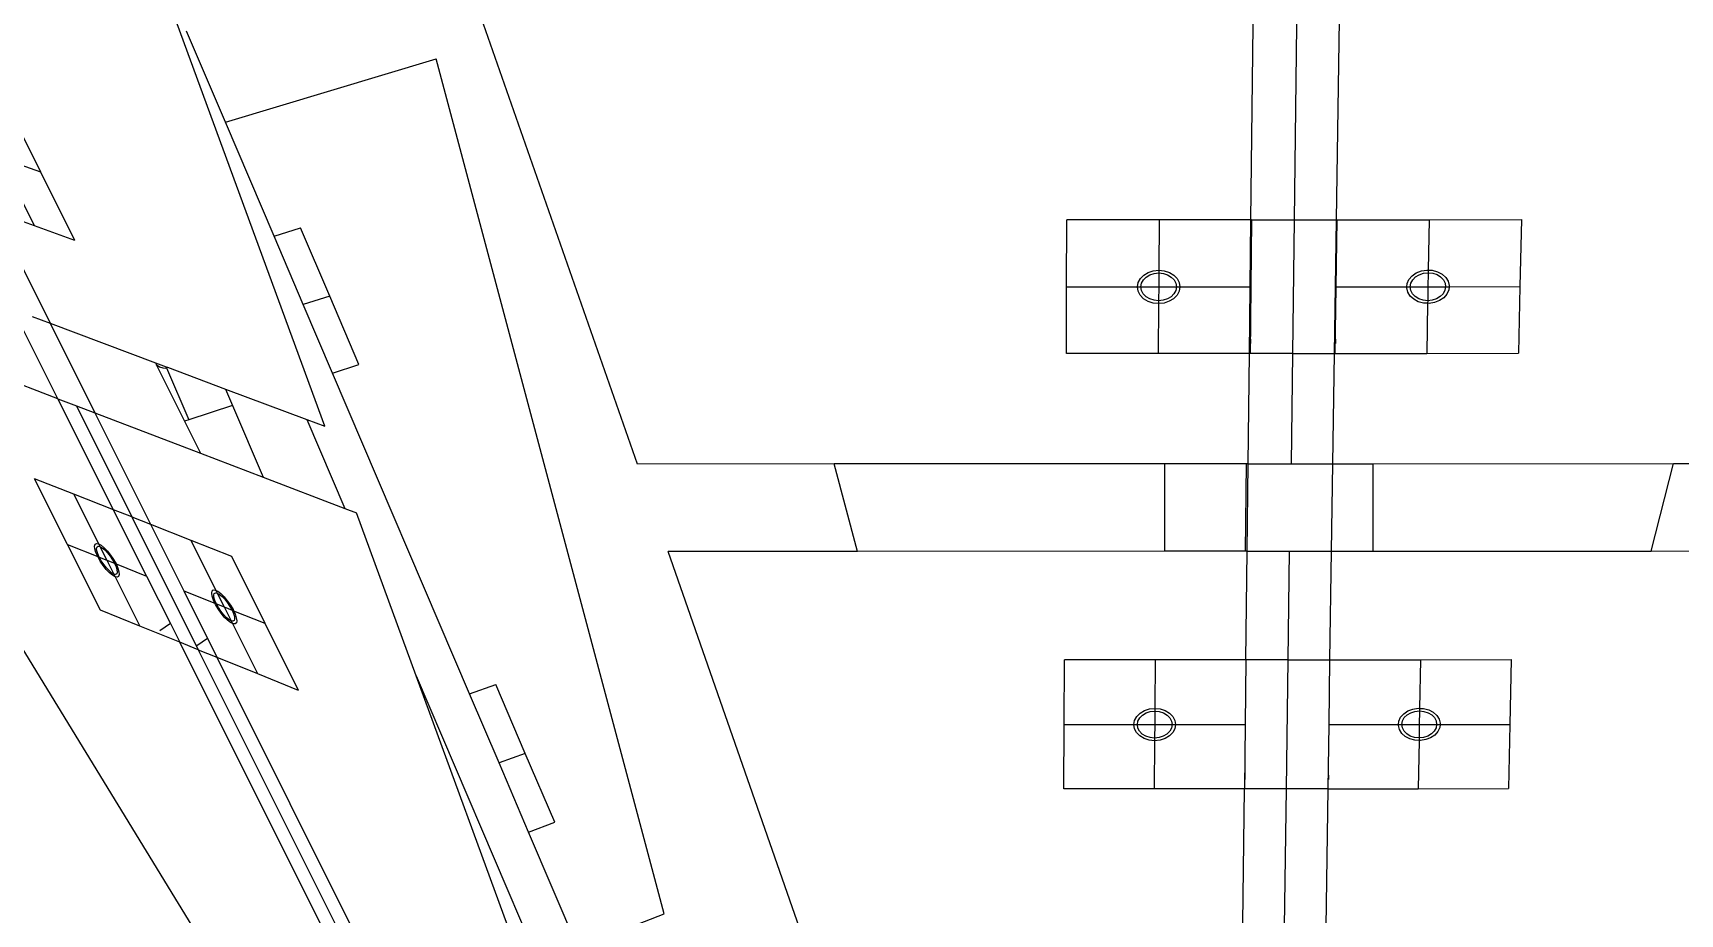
# Model space of a CAD drawing. Extents: x -61 to 68, y -78 to 75.
# Drawn here: x -14.03 to 9.12, y -32.47 to -20.09 of the extents above; entities that cross this region are included whole.
import ezdxf

# ---------------------------------------------------------------- set-up
doc = ezdxf.new("R2010")
doc.units = 0
doc.header["$MEASUREMENT"] = 0
doc.layers.get('0').update_dxf_attribs({"linetype": 'CONTINUOUS'})

msp = doc.modelspace()

# ---------------------------------------------------------------- linework, layer by layer
for p, q in [((-5.537, -26.148), (-9.55, -14.673)), ((3.087, -22.714), (3.138, -18.252)), ((3.748, -18.251), (3.694, -22.713)), ((4.351, -18.251), (4.285, -22.713)), ((-9.932, -25.614), (-12.515, -18.561)), ((-11.328, -21.34), (-11.874, -20.061)), ((-11.328, -21.34), (-8.364, -20.451)), ((-5.163, -32.473), (-8.364, -20.451)), ((-14.407, -21.076), (-13.927, -22.039)), ((-10.644, -22.942), (-11.328, -21.34)), ((-14.364, -21.883), (-13.927, -22.039)), ((-14.374, -22.074), (-14.016, -22.793)), ((-13.927, -22.039), (-13.449, -23)), ((-14.582, -22.586), (-13.793, -24.167)), ((-14.578, -22.588), (-14.016, -22.793)), ((-14.016, -22.793), (-13.449, -23)), ((-10.644, -22.942), (-10.271, -22.825)), ((-9.861, -23.785), (-10.271, -22.825)), ((0.496, -23.657), (0.499, -22.715)), ((1.797, -22.714), (0.499, -22.715)), ((1.797, -22.714), (1.792, -23.421)), ((3.087, -22.714), (1.797, -22.714)), ((3.076, -23.655), (3.087, -22.714)), ((3.095, -22.714), (3.085, -23.655)), ((3.095, -22.714), (3.087, -22.714)), ((3.095, -22.714), (3.694, -22.713)), ((3.694, -22.713), (3.671, -24.592)), ((3.694, -22.713), (4.285, -22.713)), ((4.285, -22.713), (4.257, -24.592)), ((4.293, -22.713), (4.28, -23.655)), ((4.285, -22.713), (4.293, -22.713)), ((4.293, -22.713), (5.591, -22.712)), ((5.591, -22.712), (5.578, -23.421)), ((5.591, -22.712), (6.888, -22.711)), ((6.888, -22.711), (6.868, -23.653)), ((-10.233, -23.904), (-10.644, -22.942)), ((1.491, -23.656), (1.502, -23.596)), ((1.502, -23.596), (1.532, -23.539)), ((1.532, -23.539), (1.58, -23.49)), ((1.541, -23.656), (1.55, -23.606)), ((1.55, -23.606), (1.575, -23.558)), ((1.575, -23.558), (1.615, -23.518)), ((1.58, -23.49), (1.642, -23.453)), ((1.615, -23.518), (1.667, -23.487)), ((1.642, -23.453), (1.714, -23.429)), ((1.667, -23.487), (1.727, -23.467)), ((1.714, -23.429), (1.792, -23.421)), ((1.727, -23.467), (1.792, -23.46)), ((1.792, -23.46), (1.79, -23.656)), ((1.792, -23.421), (1.792, -23.46)), ((1.792, -23.421), (1.869, -23.429)), ((1.792, -23.46), (1.856, -23.467)), ((1.856, -23.467), (1.916, -23.487)), ((1.869, -23.429), (1.941, -23.453)), ((1.916, -23.487), (1.967, -23.518)), ((1.941, -23.453), (2.003, -23.49)), ((1.967, -23.518), (2.007, -23.558)), ((2.003, -23.49), (2.05, -23.539)), ((2.007, -23.558), (2.031, -23.605)), ((2.031, -23.605), (2.039, -23.656)), ((2.05, -23.539), (2.079, -23.595)), ((2.079, -23.595), (2.089, -23.656)), ((5.277, -23.654), (5.282, -23.609)), ((5.282, -23.609), (5.308, -23.55)), ((5.308, -23.55), (5.352, -23.499)), ((5.325, -23.654), (5.334, -23.603)), ((5.334, -23.603), (5.36, -23.556)), ((5.352, -23.499), (5.411, -23.459)), ((5.36, -23.556), (5.4, -23.516)), ((5.4, -23.516), (5.452, -23.485)), ((5.411, -23.459), (5.482, -23.432)), ((5.452, -23.485), (5.513, -23.465)), ((5.482, -23.432), (5.558, -23.42)), ((5.513, -23.465), (5.577, -23.458)), ((5.558, -23.42), (5.578, -23.421)), ((5.577, -23.458), (5.574, -23.654)), ((5.578, -23.421), (5.577, -23.458)), ((5.577, -23.458), (5.642, -23.465)), ((5.578, -23.421), (5.636, -23.423)), ((5.636, -23.423), (5.71, -23.443)), ((5.642, -23.465), (5.702, -23.484)), ((5.702, -23.484), (5.753, -23.515)), ((5.71, -23.443), (5.774, -23.477)), ((5.753, -23.515), (5.791, -23.556)), ((5.774, -23.477), (5.825, -23.523)), ((5.791, -23.556), (5.815, -23.603)), ((5.815, -23.603), (5.823, -23.654)), ((5.825, -23.523), (5.858, -23.578)), ((5.858, -23.578), (5.872, -23.638)), ((-9.861, -23.785), (-10.233, -23.904)), ((-9.451, -24.747), (-9.861, -23.785)), ((0.493, -24.594), (0.496, -23.657)), ((0.496, -23.657), (1.491, -23.656)), ((1.491, -23.656), (1.541, -23.656)), ((1.501, -23.717), (1.491, -23.656)), ((1.531, -23.774), (1.501, -23.717)), ((1.578, -23.822), (1.531, -23.774)), ((1.549, -23.707), (1.541, -23.656)), ((1.541, -23.656), (1.79, -23.656)), ((1.574, -23.754), (1.549, -23.707)), ((1.613, -23.795), (1.574, -23.754)), ((1.64, -23.86), (1.578, -23.822)), ((1.665, -23.826), (1.613, -23.795)), ((1.725, -23.845), (1.665, -23.826)), ((1.789, -23.852), (1.725, -23.845)), ((1.79, -23.656), (1.789, -23.852)), ((1.853, -23.845), (1.789, -23.852)), ((1.79, -23.656), (2.039, -23.656)), ((1.913, -23.826), (1.853, -23.845)), ((1.965, -23.794), (1.913, -23.826)), ((2, -23.822), (1.938, -23.859)), ((2.005, -23.754), (1.965, -23.794)), ((2.048, -23.773), (2, -23.822)), ((2.03, -23.707), (2.005, -23.754)), ((2.039, -23.656), (2.03, -23.707)), ((2.039, -23.656), (2.089, -23.656)), ((2.078, -23.717), (2.048, -23.773)), ((2.089, -23.656), (2.078, -23.717)), ((2.089, -23.656), (3.076, -23.655)), ((3.065, -24.592), (3.076, -23.655)), ((3.085, -23.655), (3.075, -24.592)), ((3.076, -23.655), (3.085, -23.655)), ((4.28, -23.655), (4.267, -24.592)), ((4.28, -23.655), (5.277, -23.654)), ((5.276, -23.67), (5.277, -23.654)), ((5.29, -23.73), (5.276, -23.67)), ((5.277, -23.654), (5.325, -23.654)), ((5.324, -23.785), (5.29, -23.73)), ((5.374, -23.831), (5.324, -23.785)), ((5.333, -23.705), (5.325, -23.654)), ((5.325, -23.654), (5.574, -23.654)), ((5.357, -23.752), (5.333, -23.705)), ((5.396, -23.792), (5.357, -23.752)), ((5.439, -23.865), (5.374, -23.831)), ((5.447, -23.823), (5.396, -23.792)), ((5.506, -23.843), (5.447, -23.823)), ((5.571, -23.85), (5.506, -23.843)), ((5.574, -23.654), (5.571, -23.85)), ((5.635, -23.843), (5.571, -23.85)), ((5.574, -23.654), (5.823, -23.654)), ((5.695, -23.823), (5.635, -23.843)), ((5.748, -23.792), (5.695, -23.823)), ((5.796, -23.808), (5.737, -23.849)), ((5.788, -23.752), (5.748, -23.792)), ((5.814, -23.704), (5.788, -23.752)), ((5.84, -23.757), (5.796, -23.808)), ((5.823, -23.654), (5.814, -23.704)), ((5.823, -23.654), (5.871, -23.654)), ((5.866, -23.699), (5.84, -23.757)), ((5.871, -23.654), (5.866, -23.699)), ((5.872, -23.638), (5.871, -23.654)), ((5.871, -23.654), (6.868, -23.653)), ((6.868, -23.653), (6.849, -24.59)), ((-10.088, -35.432), (-17.137, -23.906)), ((-13.682, -25.228), (-14.309, -23.974)), ((-14.046, -24.072), (-13.793, -24.167)), ((-9.821, -24.868), (-10.233, -23.904)), ((1.711, -23.883), (1.64, -23.86)), ((1.789, -23.891), (1.711, -23.883)), ((1.789, -23.891), (1.784, -24.593)), ((1.789, -23.852), (1.789, -23.891)), ((1.866, -23.883), (1.789, -23.891)), ((1.938, -23.859), (1.866, -23.883)), ((5.512, -23.884), (5.439, -23.865)), ((5.57, -23.887), (5.512, -23.884)), ((5.57, -23.887), (5.558, -24.591)), ((5.571, -23.85), (5.57, -23.887)), ((5.59, -23.888), (5.57, -23.887)), ((5.666, -23.876), (5.59, -23.888)), ((5.737, -23.849), (5.666, -23.876)), ((-13.793, -24.167), (-13.164, -25.426)), ((-13.793, -24.167), (-12.311, -24.722)), ((-13.682, -25.228), (-15.93, -24.368)), ((3.078, -24.327), (3.08, -24.452)), ((4.27, -24.326), (4.274, -24.451)), ((-12.311, -24.722), (-12.301, -24.743)), ((-12.311, -24.722), (-12.162, -24.778)), ((-12.301, -24.743), (-12.299, -24.746)), ((-12.299, -24.746), (-12.253, -24.779)), ((-12.299, -24.746), (-11.902, -25.546)), ((-9.821, -24.868), (-9.451, -24.747)), ((1.784, -24.593), (0.493, -24.594)), ((3.065, -24.592), (1.784, -24.593)), ((3.047, -26.143), (3.065, -24.592)), ((3.075, -24.592), (3.065, -24.592)), ((3.671, -24.592), (3.075, -24.592)), ((3.671, -24.592), (3.652, -26.142)), ((3.671, -24.592), (4.257, -24.592)), ((4.257, -24.592), (4.234, -26.142)), ((4.257, -24.592), (4.267, -24.592)), ((4.267, -24.592), (5.558, -24.591)), ((5.558, -24.591), (6.849, -24.59)), ((-12.253, -24.779), (-12.207, -24.796)), ((-12.207, -24.796), (-12.165, -24.797)), ((-12.165, -24.797), (-12.156, -24.793)), ((-12.162, -24.778), (-12.156, -24.793)), ((-12.162, -24.778), (-12.141, -24.786)), ((-12.156, -24.793), (-12.141, -24.786)), ((-12.156, -24.793), (-11.844, -25.527)), ((-12.141, -24.786), (-11.326, -25.092)), ((-7.895, -29.38), (-9.821, -24.868)), ((-13.682, -25.228), (-13.423, -25.327)), ((-12.901, -26.79), (-13.682, -25.228)), ((-11.326, -25.092), (-11.227, -25.326)), ((-11.326, -25.092), (-11.325, -25.092)), ((-11.325, -25.092), (-11.227, -25.326)), ((-11.325, -25.092), (-10.185, -25.519)), ((-13.423, -25.327), (-13.164, -25.426)), ((-13.423, -25.327), (-12.642, -26.891)), ((-13.164, -25.426), (-12.382, -26.994)), ((-13.164, -25.426), (-11.679, -25.995)), ((-11.227, -25.326), (-11.844, -25.527)), ((-11.227, -25.326), (-10.797, -26.332)), ((-11.844, -25.527), (-11.902, -25.546)), ((-11.902, -25.546), (-11.679, -25.995)), ((-10.185, -25.519), (-9.651, -26.771)), ((-10.185, -25.519), (-9.932, -25.614)), ((-11.679, -25.995), (-10.797, -26.332)), ((-2.773, -26.146), (-5.537, -26.148)), ((1.871, -26.144), (-2.773, -26.146)), ((-2.442, -27.377), (-2.773, -26.146)), ((1.871, -26.144), (1.87, -27.374)), ((3.022, -26.143), (1.871, -26.144)), ((3.008, -27.373), (3.022, -26.143)), ((3.03, -26.143), (3.022, -26.143)), ((3.032, -26.143), (3.03, -26.143)), ((3.047, -26.143), (3.032, -26.143)), ((3.033, -27.373), (3.047, -26.143)), ((3.047, -26.143), (3.652, -26.142)), ((3.652, -26.142), (4.234, -26.142)), ((4.234, -26.142), (4.216, -27.373)), ((4.234, -26.142), (4.8, -26.142)), ((4.8, -26.142), (4.798, -27.372)), ((4.8, -26.142), (9.027, -26.139)), ((8.713, -27.37), (9.027, -26.139)), ((9.027, -26.139), (12.816, -26.137)), ((-13.548, -27.28), (-14.013, -26.354)), ((-13.459, -26.571), (-14.013, -26.354)), ((-10.797, -26.332), (-9.651, -26.771)), ((-12.901, -26.79), (-13.459, -26.571)), ((-13.459, -26.571), (-13.11, -27.268)), ((-12.642, -26.891), (-12.901, -26.79)), ((-12.435, -27.723), (-12.901, -26.79)), ((-9.651, -26.771), (-9.486, -26.834)), ((-8.646, -29.127), (-9.486, -26.834)), ((-12.642, -26.891), (-12.382, -26.994)), ((-12.642, -26.891), (-11.709, -28.759)), ((-12.382, -26.994), (-11.814, -27.216)), ((-12.382, -26.994), (-11.914, -27.93)), ((-13.085, -28.203), (-13.548, -27.28)), ((-13.548, -27.28), (-13.122, -27.449)), ((-13.167, -27.3), (-13.159, -27.274)), ((-13.163, -27.34), (-13.167, -27.3)), ((-13.159, -27.274), (-13.139, -27.263)), ((-13.139, -27.263), (-13.11, -27.268)), ((-13.138, -27.334), (-13.131, -27.312)), ((-13.131, -27.312), (-13.115, -27.303)), ((-13.115, -27.303), (-13.091, -27.307)), ((-13.11, -27.268), (-13.091, -27.307)), ((-13.11, -27.268), (-13.073, -27.289)), ((-13.091, -27.307), (-13.06, -27.325)), ((-13.091, -27.307), (-12.994, -27.5)), ((-13.073, -27.289), (-13.03, -27.325)), ((-11.814, -27.216), (-11.461, -27.923)), ((-11.814, -27.216), (-11.242, -27.441)), ((-13.148, -27.391), (-13.163, -27.34)), ((-13.122, -27.449), (-13.148, -27.391)), ((-13.135, -27.367), (-13.138, -27.334)), ((-13.122, -27.409), (-13.135, -27.367)), ((-13.101, -27.458), (-13.122, -27.409)), ((-13.122, -27.449), (-13.101, -27.458)), ((-13.088, -27.511), (-13.122, -27.449)), ((-13.072, -27.509), (-13.101, -27.458)), ((-13.101, -27.458), (-12.994, -27.5)), ((-13.047, -27.572), (-13.088, -27.511)), ((-13.038, -27.56), (-13.072, -27.509)), ((-13.06, -27.325), (-13.024, -27.354)), ((-13.03, -27.325), (-12.985, -27.372)), ((-13.024, -27.354), (-12.987, -27.394)), ((-12.994, -27.5), (-12.887, -27.543)), ((-12.994, -27.5), (-12.897, -27.694)), ((-12.987, -27.394), (-12.949, -27.441)), ((-12.985, -27.372), (-12.941, -27.429)), ((-12.949, -27.441), (-12.915, -27.492)), ((-12.941, -27.429), (-12.9, -27.49)), ((-12.915, -27.492), (-12.887, -27.543)), ((-12.9, -27.49), (-12.865, -27.552)), ((-12.887, -27.543), (-12.865, -27.552)), ((-12.887, -27.543), (-12.865, -27.592)), ((-11.242, -27.441), (-10.772, -28.385)), ((-2.442, -27.377), (-5.106, -27.379)), ((-1.365, -38.078), (-5.106, -27.379)), ((1.87, -27.374), (-2.442, -27.377)), ((3.008, -27.373), (1.87, -27.374)), ((3.016, -27.373), (3.008, -27.373)), ((3.016, -28.9), (3.033, -27.373)), ((3.018, -27.373), (3.016, -27.373)), ((3.033, -27.373), (3.018, -27.373)), ((3.033, -27.373), (3.624, -27.373)), ((3.624, -27.373), (3.604, -28.899)), ((3.624, -27.373), (4.216, -27.373)), ((4.216, -27.373), (4.193, -28.899)), ((4.216, -27.373), (4.798, -27.372)), ((4.798, -27.372), (8.713, -27.37)), ((8.713, -27.37), (12.353, -27.367)), ((-13.002, -27.628), (-13.047, -27.572)), ((-13.001, -27.607), (-13.038, -27.56)), ((-12.957, -27.676), (-13.002, -27.628)), ((-12.963, -27.646), (-13.001, -27.607)), ((-12.928, -27.676), (-12.963, -27.646)), ((-12.915, -27.711), (-12.957, -27.676)), ((-12.897, -27.694), (-12.928, -27.676)), ((-12.878, -27.732), (-12.915, -27.711)), ((-12.897, -27.694), (-12.878, -27.732)), ((-12.873, -27.698), (-12.897, -27.694)), ((-12.878, -27.732), (-12.529, -28.427)), ((-12.848, -27.738), (-12.878, -27.732)), ((-12.856, -27.689), (-12.873, -27.698)), ((-12.865, -27.552), (-12.435, -27.723)), ((-12.865, -27.552), (-12.839, -27.61)), ((-12.865, -27.592), (-12.853, -27.634)), ((-12.85, -27.667), (-12.856, -27.689)), ((-12.853, -27.634), (-12.85, -27.667)), ((-12.829, -27.727), (-12.848, -27.738)), ((-12.839, -27.61), (-12.824, -27.661)), ((-12.821, -27.701), (-12.829, -27.727)), ((-12.824, -27.661), (-12.821, -27.701)), ((-12.435, -27.723), (-12.101, -28.39)), ((-11.914, -27.93), (-11.476, -28.105)), ((-11.914, -27.93), (-11.447, -28.864)), ((-11.521, -27.963), (-11.516, -27.932)), ((-11.515, -28.006), (-11.521, -27.963)), ((-11.516, -27.932), (-11.498, -27.917)), ((-11.497, -28.06), (-11.515, -28.006)), ((-11.498, -27.917), (-11.471, -27.919)), ((-11.492, -27.987), (-11.485, -27.965)), ((-11.489, -28.021), (-11.492, -27.987)), ((-11.485, -27.965), (-11.468, -27.956)), ((-11.471, -27.919), (-11.461, -27.923)), ((-11.468, -27.956), (-11.443, -27.961)), ((-11.461, -27.923), (-11.434, -27.936)), ((-11.461, -27.923), (-11.443, -27.961)), ((-11.443, -27.961), (-11.411, -27.979)), ((-11.443, -27.961), (-11.345, -28.157)), ((-11.434, -27.936), (-11.392, -27.969)), ((-11.411, -27.979), (-11.375, -28.009)), ((-11.392, -27.969), (-11.346, -28.014)), ((-11.375, -28.009), (-11.336, -28.049)), ((-12.529, -28.427), (-13.085, -28.203)), ((-11.476, -28.105), (-11.497, -28.06)), ((-11.476, -28.064), (-11.489, -28.021)), ((-11.455, -28.113), (-11.476, -28.064)), ((-11.469, -28.12), (-11.476, -28.105)), ((-11.476, -28.105), (-11.455, -28.113)), ((-11.432, -28.183), (-11.469, -28.12)), ((-11.426, -28.165), (-11.455, -28.113)), ((-11.455, -28.113), (-11.345, -28.157)), ((-11.389, -28.244), (-11.432, -28.183)), ((-11.391, -28.217), (-11.426, -28.165)), ((-11.354, -28.264), (-11.391, -28.217)), ((-11.344, -28.299), (-11.389, -28.244)), ((-11.346, -28.014), (-11.301, -28.07)), ((-11.345, -28.157), (-11.248, -28.352)), ((-11.345, -28.157), (-11.235, -28.2)), ((-11.336, -28.049), (-11.299, -28.097)), ((-11.301, -28.07), (-11.258, -28.131)), ((-11.299, -28.097), (-11.264, -28.148)), ((-11.264, -28.148), (-11.235, -28.2)), ((-11.258, -28.131), (-11.221, -28.193)), ((-11.235, -28.2), (-11.214, -28.209)), ((-11.235, -28.2), (-11.214, -28.25)), ((-11.221, -28.193), (-11.214, -28.209)), ((-11.214, -28.209), (-10.772, -28.385)), ((-11.214, -28.209), (-11.193, -28.254)), ((-11.97, -28.653), (-12.529, -28.427)), ((-12.101, -28.39), (-12.249, -28.492)), ((-12.101, -28.39), (-11.97, -28.653)), ((-11.316, -28.304), (-11.354, -28.264)), ((-11.298, -28.344), (-11.344, -28.299)), ((-11.279, -28.334), (-11.316, -28.304)), ((-11.256, -28.377), (-11.298, -28.344)), ((-11.248, -28.352), (-11.279, -28.334)), ((-11.229, -28.39), (-11.256, -28.377)), ((-11.248, -28.352), (-11.229, -28.39)), ((-11.222, -28.357), (-11.248, -28.352)), ((-11.22, -28.394), (-11.229, -28.39)), ((-11.229, -28.39), (-10.877, -29.094)), ((-11.206, -28.348), (-11.222, -28.357)), ((-11.192, -28.396), (-11.22, -28.394)), ((-11.214, -28.25), (-11.201, -28.292)), ((-11.198, -28.326), (-11.206, -28.348)), ((-11.201, -28.292), (-11.198, -28.326)), ((-11.193, -28.254), (-11.175, -28.307)), ((-11.174, -28.381), (-11.192, -28.396)), ((-11.175, -28.307), (-11.169, -28.351)), ((-11.169, -28.351), (-11.174, -28.381)), ((-10.772, -28.385), (-10.303, -29.326)), ((-11.709, -28.759), (-11.97, -28.653)), ((-9.819, -32.959), (-11.97, -28.653)), ((-11.58, -28.599), (-11.728, -28.703)), ((-11.709, -28.759), (-11.447, -28.864)), ((-11.709, -28.759), (-9.554, -33.073)), ((-11.447, -28.864), (-10.877, -29.094)), ((-11.447, -28.864), (-9.291, -33.186)), ((0.462, -29.811), (0.465, -28.901)), ((1.74, -28.9), (0.465, -28.901)), ((1.74, -28.9), (1.736, -29.583)), ((3.016, -28.9), (1.74, -28.9)), ((3.016, -28.9), (3.006, -29.809)), ((3.604, -28.899), (3.016, -28.9)), ((3.604, -28.899), (3.581, -30.713)), ((3.604, -28.899), (4.193, -28.899)), ((4.193, -28.899), (4.181, -29.808)), ((4.193, -28.899), (5.468, -28.898)), ((5.468, -28.898), (5.456, -29.582)), ((5.468, -28.898), (6.744, -28.897)), ((6.744, -28.897), (6.724, -29.807)), ((-10.877, -29.094), (-10.303, -29.326)), ((-8.646, -29.127), (-1.74, -45.316)), ((-5.601, -37.445), (-8.646, -29.127)), ((-7.895, -29.38), (-7.526, -29.247)), ((-7.48, -30.35), (-7.895, -29.38)), ((-7.113, -30.215), (-7.526, -29.247)), ((1.528, -29.65), (1.589, -29.614)), ((1.589, -29.614), (1.66, -29.591)), ((1.613, -29.646), (1.672, -29.627)), ((1.66, -29.591), (1.736, -29.583)), ((1.672, -29.627), (1.736, -29.621)), ((1.736, -29.621), (1.734, -29.81)), ((1.736, -29.583), (1.736, -29.621)), ((1.736, -29.583), (1.812, -29.591)), ((1.736, -29.621), (1.799, -29.627)), ((1.799, -29.627), (1.858, -29.646)), ((1.812, -29.591), (1.882, -29.613)), ((1.882, -29.613), (1.943, -29.649)), ((5.234, -29.658), (5.292, -29.619)), ((5.292, -29.619), (5.362, -29.593)), ((5.333, -29.644), (5.392, -29.625)), ((5.362, -29.593), (5.437, -29.581)), ((5.392, -29.625), (5.456, -29.618)), ((5.437, -29.581), (5.456, -29.582)), ((5.456, -29.618), (5.452, -29.807)), ((5.456, -29.582), (5.513, -29.585)), ((5.456, -29.582), (5.456, -29.618)), ((5.456, -29.618), (5.519, -29.625)), ((5.513, -29.585), (5.586, -29.604)), ((5.519, -29.625), (5.578, -29.644)), ((5.586, -29.604), (5.649, -29.637)), ((0.459, -30.715), (0.462, -29.811)), ((0.462, -29.811), (1.441, -29.81)), ((1.441, -29.81), (1.451, -29.751)), ((1.441, -29.81), (1.49, -29.81)), ((1.45, -29.869), (1.441, -29.81)), ((1.451, -29.751), (1.481, -29.697)), ((1.481, -29.697), (1.528, -29.65)), ((1.49, -29.81), (1.498, -29.761)), ((1.498, -29.859), (1.49, -29.81)), ((1.49, -29.81), (1.734, -29.81)), ((1.498, -29.761), (1.523, -29.716)), ((1.522, -29.905), (1.498, -29.859)), ((1.523, -29.716), (1.562, -29.676)), ((1.562, -29.676), (1.613, -29.646)), ((1.734, -29.81), (1.733, -29.999)), ((1.734, -29.81), (1.979, -29.81)), ((1.858, -29.646), (1.908, -29.676)), ((1.908, -29.676), (1.947, -29.715)), ((1.943, -29.649), (1.989, -29.696)), ((1.97, -29.859), (1.945, -29.904)), ((1.947, -29.715), (1.971, -29.761)), ((1.979, -29.81), (1.97, -29.859)), ((1.971, -29.761), (1.979, -29.81)), ((1.979, -29.81), (2.028, -29.81)), ((1.989, -29.696), (2.018, -29.751)), ((2.028, -29.81), (2.017, -29.868)), ((2.018, -29.751), (2.028, -29.81)), ((2.028, -29.81), (3.006, -29.809)), ((3.006, -29.809), (2.997, -30.714)), ((4.181, -29.808), (4.168, -30.713)), ((4.181, -29.808), (5.161, -29.808)), ((5.159, -29.823), (5.161, -29.808)), ((5.173, -29.881), (5.159, -29.823)), ((5.161, -29.808), (5.165, -29.764)), ((5.161, -29.808), (5.208, -29.808)), ((5.165, -29.764), (5.191, -29.707)), ((5.191, -29.707), (5.234, -29.658)), ((5.208, -29.808), (5.217, -29.759)), ((5.208, -29.808), (5.452, -29.807)), ((5.215, -29.856), (5.208, -29.808)), ((5.239, -29.902), (5.215, -29.856)), ((5.217, -29.759), (5.242, -29.713)), ((5.242, -29.713), (5.282, -29.674)), ((5.282, -29.674), (5.333, -29.644)), ((5.452, -29.807), (5.449, -29.996)), ((5.452, -29.807), (5.697, -29.807)), ((5.578, -29.644), (5.628, -29.674)), ((5.628, -29.674), (5.666, -29.713)), ((5.649, -29.637), (5.699, -29.681)), ((5.688, -29.856), (5.663, -29.902)), ((5.666, -29.713), (5.69, -29.758)), ((5.697, -29.807), (5.688, -29.856)), ((5.69, -29.758), (5.697, -29.807)), ((5.697, -29.807), (5.744, -29.807)), ((5.699, -29.681), (5.732, -29.734)), ((5.74, -29.851), (5.714, -29.907)), ((5.732, -29.734), (5.746, -29.792)), ((5.744, -29.807), (5.74, -29.851)), ((5.746, -29.792), (5.744, -29.807)), ((5.744, -29.807), (6.724, -29.807)), ((6.724, -29.807), (6.705, -30.711)), ((1.479, -29.923), (1.45, -29.869)), ((1.526, -29.97), (1.479, -29.923)), ((1.56, -29.944), (1.522, -29.905)), ((1.586, -30.006), (1.526, -29.97)), ((1.611, -29.974), (1.56, -29.944)), ((1.657, -30.029), (1.586, -30.006)), ((1.67, -29.992), (1.611, -29.974)), ((1.733, -30.037), (1.657, -30.029)), ((1.733, -29.999), (1.67, -29.992)), ((1.733, -30.037), (1.728, -30.715)), ((1.796, -29.992), (1.733, -29.999)), ((1.733, -29.999), (1.733, -30.037)), ((1.809, -30.029), (1.733, -30.037)), ((1.855, -29.973), (1.796, -29.992)), ((1.88, -30.006), (1.809, -30.029)), ((1.906, -29.943), (1.855, -29.973)), ((1.941, -29.97), (1.88, -30.006)), ((1.945, -29.904), (1.906, -29.943)), ((1.988, -29.923), (1.941, -29.97)), ((2.017, -29.868), (1.988, -29.923)), ((5.206, -29.934), (5.173, -29.881)), ((5.256, -29.978), (5.206, -29.934)), ((5.277, -29.941), (5.239, -29.902)), ((5.319, -30.011), (5.256, -29.978)), ((5.327, -29.971), (5.277, -29.941)), ((5.392, -30.03), (5.319, -30.011)), ((5.386, -29.99), (5.327, -29.971)), ((5.449, -29.996), (5.386, -29.99)), ((5.449, -30.033), (5.392, -30.03)), ((5.449, -30.033), (5.437, -30.712)), ((5.513, -29.99), (5.449, -29.996)), ((5.449, -29.996), (5.449, -30.033)), ((5.468, -30.034), (5.449, -30.033)), ((5.543, -30.022), (5.468, -30.034)), ((5.572, -29.971), (5.513, -29.99)), ((5.612, -29.996), (5.543, -30.022)), ((5.623, -29.941), (5.572, -29.971)), ((5.671, -29.957), (5.612, -29.996)), ((5.663, -29.902), (5.623, -29.941)), ((5.714, -29.907), (5.671, -29.957)), ((-7.113, -30.215), (-7.48, -30.35)), ((-6.7, -31.184), (-7.113, -30.215)), ((-7.066, -31.322), (-7.48, -30.35)), ((3, -30.457), (3.002, -30.584)), ((4.172, -30.456), (4.175, -30.583)), ((1.728, -30.715), (0.459, -30.715)), ((2.997, -30.714), (1.728, -30.715)), ((2.946, -34.874), (2.997, -30.714)), ((3.581, -30.713), (2.997, -30.714)), ((3.581, -30.713), (3.526, -34.874)), ((4.168, -30.713), (3.581, -30.713)), ((4.168, -30.713), (4.103, -34.874)), ((4.168, -30.713), (5.437, -30.712)), ((5.437, -30.712), (6.705, -30.711)), ((-7.066, -31.322), (-6.7, -31.184)), ((-6.373, -32.943), (-7.066, -31.322)), ((-6.373, -32.943), (-5.163, -32.473))]:
    msp.add_line(p, q)

doc.saveas('drawing.dxf')
